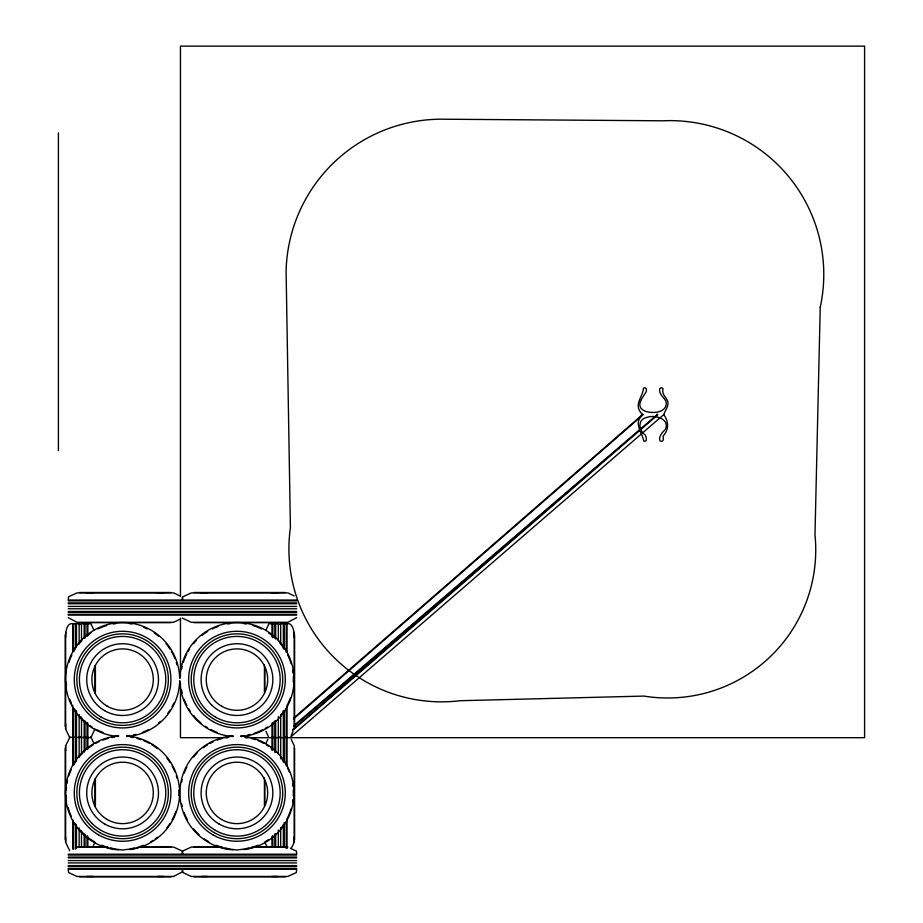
<?xml version="1.0" encoding="UTF-8"?>
<svg xmlns="http://www.w3.org/2000/svg" width="923" height="923" viewBox="0 0 923 923"><rect width="100%" height="100%" fill="white"/><g stroke="black" fill="none" stroke-linecap="round" stroke-linejoin="round"><path stroke-width="1.38" d="M296.664 617.649L287.907 622.287L191.269 622.287L182.281 618.075M72.779 652.123L72.779 623.579C66.329 622.621 65.498 633.259 65.625 637.551M65.625 723.782L65.625 728.905L69.537 737.315M65.625 837.092L65.625 842.226L69.663 850.775M294.218 637.551C294.345 633.316 293.514 622.506 287.065 623.66L287.065 652.48M291.207 848.525L294.218 842.226L294.218 837.092M92.715 846.991L95.011 842.226M265.997 630.028L268.87 623.867L271.973 623.66L271.973 636.962M265.997 743.269L267.843 739.369M291.207 735.285L293.041 731.374M70.044 737.004L65.625 745.738L65.625 750.872M95.011 728.905L91.112 737.315M290.007 737.569L663.752 414.6C665.206 410.135 669.21 406.028 667.664 401.055C665.921 396.902 661.376 393.867 663.026 388.756C662.691 387.568 660.822 387.879 659.922 388.248C658.053 393.763 663.983 397.144 666.037 401.424C668.125 412.904 652.18 414.15 644.589 410.977C634.839 406.247 642.523 397.686 646.088 391.975C646.85 389.887 646.538 386.875 643.527 388.075C642.593 398.101 632.451 404.816 642.904 414.946L293.456 718.982M90.592 737.004L91.1 737.327L90.385 737.673L69.537 737.327M293.687 718.082L642.904 414.254C632.728 423.553 642.304 431.952 643.746 441.148C647.923 442.429 646.135 436.729 645.223 434.918C638.416 430.499 637.424 419.065 647.011 417.369C654.892 414.346 670.848 419.1 665.033 429.83C662.16 432.46 658.18 436.948 660.095 441.056C663.672 442.544 663.614 438.644 663.026 436.198C669.037 429.818 668.887 421.592 663.752 414.6M271.973 737.673L272.793 736.958M293.802 725.732L657.661 414.242L292.926 729.447M284.215 737.673L285.022 736.981L284.215 736.981M292.66 730.381L657.661 414.958L293.814 726.413M179.916 619.275L173.616 622.287L76.978 622.287L68.221 617.649M137.365 848.064L122.597 850.002L107.818 848.064M251.748 848.064L236.969 850.002L222.201 848.064M86.924 592.901L93.327 592.901M157.268 592.901L163.683 592.901M201.202 592.901L207.617 592.901M271.558 592.901L277.961 592.901M93.327 876.446L86.924 876.446M163.683 876.446L157.268 876.446M207.617 876.446L201.202 876.446M277.961 876.446L271.558 876.446M79.54 592.497L171.055 592.497M193.83 592.497L285.345 592.497M296.664 600.042L68.221 600.042L68.567 596.8L76.978 592.901L173.616 592.901L179.916 595.912M68.221 600.885L296.664 600.885M68.221 602.892L296.664 602.892M68.221 603.734L296.664 603.734M68.221 606.423L296.664 606.423M68.221 608.765L296.664 608.765M68.221 611.453L296.664 611.453M68.221 612.284L296.664 612.284M68.221 614.303L296.664 614.303M68.221 615.133L296.664 615.133M79.54 622.679L171.055 622.679M193.83 622.679L285.345 622.679M72.779 624.363L73.609 624.363M75.628 624.363L76.459 624.363M79.147 624.363L81.489 624.363M84.178 624.363L85.02 624.363M87.027 624.363L87.87 624.363M271.973 624.363L272.816 624.363M274.823 624.363L275.665 624.363M278.342 624.363L280.696 624.363M283.373 624.363L284.215 624.363M286.234 624.363L287.065 624.363M72.779 736.958L73.609 736.958M75.628 736.958L76.459 736.958M79.147 736.958L81.489 736.958M84.178 736.958L85.02 736.958M87.027 736.958L87.87 736.958M271.997 736.958L272.816 736.958M274.823 736.958L275.665 736.958M278.342 736.958L280.696 736.958M286.234 736.958L287.065 736.958M227.993 737.696L180.458 737.696L180.458 682.951M245.276 737.696L864.597 737.696L864.597 46.15L180.458 46.15L180.458 596.512M79.54 846.668L105.176 846.668M139.904 846.668L171.055 846.668M193.83 846.668L219.466 846.668M254.183 846.668L285.345 846.668M76.978 847.072L107.61 847.072M137.804 847.072L173.616 847.072L182.027 850.971L182.5 854.213L182.858 850.971L191.269 847.072L221.901 847.072M252.094 847.072L287.907 847.072M68.221 854.213L296.664 854.213L296.456 851.11L290.295 848.237M68.221 855.056L296.664 855.056M68.221 857.063L296.664 857.063M68.221 857.905L296.664 857.905M68.221 860.582L296.664 860.582M68.221 862.936L296.664 862.936M68.221 865.612L296.664 865.612M68.221 866.455L296.664 866.455M68.221 868.462L296.664 868.462M79.54 876.85L171.055 876.85M193.83 876.85L285.345 876.85M294.206 595.912L287.907 592.901L191.269 592.901L182.858 596.8L182.385 600.042L182.281 597.112M264.832 842.226L267.232 847.222M91.112 737.327L93.834 743.35M291.207 739.369L294.218 745.657L294.218 842.307M265.997 731.374L268.651 737.223M93.834 630.028L90.973 623.867L87.87 623.66L87.87 635.682M656.83 414.254L656.83 414.946M294.61 634.909L294.61 726.424M294.61 748.23L294.61 839.734M294.218 632.347L294.218 728.985M287.065 705.08L287.065 765.79M287.065 818.389L287.065 848.433M286.234 652.48L286.234 623.579L284.215 623.66L284.215 649.492M286.234 708.852L286.234 765.79M286.234 822.162L286.234 848.433M284.215 710.514L284.215 762.813M284.215 822.52L284.215 847.026M283.373 648.581L283.373 623.579L280.696 623.66L280.696 644.242M283.373 710.514L283.373 761.902M283.373 824.758L283.373 847.026M280.696 714.46L280.696 758.868M280.696 827.781L280.696 847.026M278.342 640.804L278.342 623.579L275.665 623.66L275.665 639.004M278.342 716.64L278.342 754.114M278.342 829.95L278.342 847.026M275.665 721.025L275.665 752.326M275.665 833.838L275.665 847.026M274.823 638.243L274.823 623.579L272.816 623.66L272.816 637.712M274.823 721.025L274.823 752.326M274.823 833.838L274.823 847.026M272.816 722.328L272.816 750.284M272.816 835.638L272.816 847.026M271.973 723.09L271.973 750.284M271.973 836.4L271.973 847.026M264.832 668.16L264.832 691.777M264.832 781.469L264.832 805.098M264.428 664.687L264.428 692.504M264.428 777.997L264.428 805.825M180.458 618.122L180.458 675.751M95.415 666.06L95.415 692.504M95.415 779.381L95.415 805.825M95.011 665.564L95.011 693.173M95.011 778.885L95.011 806.483M87.87 723.09L87.87 749.003M87.87 836.4L87.87 847.026M87.027 636.409L87.027 623.579L85.02 623.66L85.02 638.243M87.027 722.328L87.027 749.73M87.027 835.638L87.027 847.026M85.02 721.025L85.02 751.022M85.02 834.346L85.02 847.026M84.178 638.243L84.178 623.579L81.489 623.66L81.489 640.804M84.178 721.025L84.178 752.326M84.178 834.346L84.178 847.026M81.489 717.09L81.489 754.114M81.489 831.254L81.489 847.026M79.147 644.242L79.147 623.579L76.459 623.66L76.459 647.288M79.147 714.46L79.147 757.564M79.147 827.781L79.147 847.026M76.459 710.514L76.459 761.498M76.459 824.758L76.459 848.433M75.628 648.188L75.628 623.579L73.609 623.66L73.609 651.177M75.628 710.514L75.628 761.498M75.628 823.835L75.628 849.114M73.609 708.852L73.609 764.498M73.609 822.162L73.609 849.114M72.779 705.08L72.779 765.444M72.779 819.774L72.779 849.114M65.625 632.347L65.625 728.985M65.625 745.657L65.625 842.307M65.233 634.909L65.233 726.424M65.233 748.23L65.233 839.734M58.403 132.866L58.403 450.574M293.283 676.94A56.372 56.372 0 0 1 293.283 682.27M290.249 698.03A56.372 56.372 0 0 1 287.676 704.249M283.661 711.195A56.372 56.372 0 0 1 281.284 714.46M274.904 721.313A56.372 56.372 0 0 1 272.873 723.067M267.439 727.036A56.372 56.372 0 0 1 265.155 728.432M262.813 729.701A56.372 56.372 0 0 1 254.125 733.312M250.271 734.385A56.372 56.372 0 0 1 247.652 734.962M243.66 735.585A56.372 56.372 0 0 1 240.972 735.839M232.965 735.839A56.372 56.372 0 0 1 230.277 735.585M217.274 732.424A56.372 56.372 0 0 1 211.125 729.701M207.64 727.751A56.372 56.372 0 0 1 205.379 726.297M201.064 723.067A56.372 56.372 0 0 1 193.507 715.51M190.276 711.195A56.372 56.372 0 0 1 188.823 708.933M186.873 705.449A56.372 56.372 0 0 1 184.15 699.299M182.189 692.908A56.372 56.372 0 0 1 181.612 690.289M181.612 668.921A56.372 56.372 0 0 1 182.189 666.302M183.273 662.46A56.372 56.372 0 0 1 186.873 653.761M188.154 651.419A56.372 56.372 0 0 1 189.538 649.146M193.507 643.7A56.372 56.372 0 0 1 196.172 640.689M202.114 635.289A56.372 56.372 0 0 1 207.64 631.459M212.325 628.909A56.372 56.372 0 0 1 218.543 626.325M227.612 624.017A56.372 56.372 0 0 1 230.277 623.625M243.66 623.625A56.372 56.372 0 0 1 246.326 624.017M252.844 625.517A56.372 56.372 0 0 1 261.613 628.909M268.558 632.913A56.372 56.372 0 0 1 273.9 637.008M279.565 642.673A56.372 56.372 0 0 1 283.661 648.015M287.676 654.961A56.372 56.372 0 0 1 291.068 663.729M292.556 670.248A56.372 56.372 0 0 1 292.949 672.913M179.904 678.255A57.088 57.088 0 0 1 236.519 622.529A57.088 57.088 0 0 1 294.01 677.344A57.088 57.088 0 0 1 241.03 736.542M232.908 736.542A57.088 57.088 0 0 1 179.904 680.955M293.283 790.25A56.372 56.372 0 0 1 293.283 795.591M292.949 799.606A56.372 56.372 0 0 1 292.556 802.283M291.068 808.79A56.372 56.372 0 0 1 287.676 817.57M283.661 824.504A56.372 56.372 0 0 1 281.284 827.769M268.558 839.618A56.372 56.372 0 0 1 265.155 841.741M257.921 845.26A56.372 56.372 0 0 1 251.564 847.372M248.968 848.006A56.372 56.372 0 0 1 246.326 848.514M227.612 848.514A56.372 56.372 0 0 1 224.97 848.006M222.374 847.372A56.372 56.372 0 0 1 216.017 845.26M208.783 841.741A56.372 56.372 0 0 1 204.283 838.845M199.033 834.623A56.372 56.372 0 0 1 193.507 828.819M187.496 819.947A56.372 56.372 0 0 1 184.15 812.609M182.189 806.229A56.372 56.372 0 0 1 181.612 803.61M181.612 782.243A56.372 56.372 0 0 1 182.189 779.623M184.15 773.232A56.372 56.372 0 0 1 186.873 767.071M193.507 757.022A56.372 56.372 0 0 1 197.107 753.064M203.187 747.792A56.372 56.372 0 0 1 207.64 744.78M209.948 743.453A56.372 56.372 0 0 1 213.536 741.642M217.274 740.096A56.372 56.372 0 0 1 222.374 738.469M226.285 737.569A56.372 56.372 0 0 1 228.939 737.119M244.999 737.119A56.372 56.372 0 0 1 247.652 737.569M251.564 738.469A56.372 56.372 0 0 1 255.394 739.646M257.921 740.581A56.372 56.372 0 0 1 264.001 743.453M266.297 744.78A56.372 56.372 0 0 1 268.558 746.222M270.751 747.792A56.372 56.372 0 0 1 272.873 749.453M280.43 757.022A56.372 56.372 0 0 1 283.661 761.337M287.676 768.271A56.372 56.372 0 0 1 289.303 771.974M292.556 783.558A56.372 56.372 0 0 1 292.949 786.234M241.03 735.989A57.088 57.088 0 0 1 243.741 849.598M232.908 849.864A57.088 57.088 0 0 1 179.893 792.926A57.088 57.088 0 0 1 232.908 735.989M173.87 703.038A56.372 56.372 0 0 1 172.07 706.637M170.028 710.075A56.372 56.372 0 0 1 167.721 713.387M160.521 721.313A56.372 56.372 0 0 1 158.491 723.067M148.441 729.701A56.372 56.372 0 0 1 142.28 732.424M135.9 734.385A56.372 56.372 0 0 1 133.281 734.962M129.278 735.585A56.372 56.372 0 0 1 126.601 735.839M118.582 735.839A56.372 56.372 0 0 1 115.906 735.585M102.903 732.424A56.372 56.372 0 0 1 96.753 729.701M92.127 727.036A56.372 56.372 0 0 1 89.9 725.536M86.693 723.067A56.372 56.372 0 0 1 80.001 716.536M76.667 712.302A56.372 56.372 0 0 1 74.451 708.933M71.313 703.038A56.372 56.372 0 0 1 69.767 699.299M66.479 684.958A56.372 56.372 0 0 1 66.283 682.27M68.89 662.46A56.372 56.372 0 0 1 71.89 654.961M73.771 651.419A56.372 56.372 0 0 1 75.155 649.146M80.001 642.673A56.372 56.372 0 0 1 81.801 640.689M87.743 635.289A56.372 56.372 0 0 1 91.008 632.913M97.953 628.909A56.372 56.372 0 0 1 106.722 625.517M113.241 624.017A56.372 56.372 0 0 1 115.906 623.625M129.278 623.625A56.372 56.372 0 0 1 131.954 624.017M143.538 627.271A56.372 56.372 0 0 1 147.242 628.909M154.176 632.913A56.372 56.372 0 0 1 158.491 636.143M166.059 643.7A56.372 56.372 0 0 1 170.028 649.146M171.413 651.419A56.372 56.372 0 0 1 174.932 658.653M176.293 662.46A56.372 56.372 0 0 1 177.043 665.01M179.662 680.955A57.088 57.088 0 0 1 126.647 736.542M118.536 736.542A57.088 57.088 0 0 1 65.556 677.344A57.088 57.088 0 0 1 123.047 622.529A57.088 57.088 0 0 1 179.662 678.255M178.9 790.25A56.372 56.372 0 0 1 178.9 795.591M175.878 811.34A56.372 56.372 0 0 1 172.07 819.947M170.028 823.385A56.372 56.372 0 0 1 166.901 827.769M157.441 837.23A56.372 56.372 0 0 1 155.283 838.845M153.056 840.357A56.372 56.372 0 0 1 150.784 841.741M143.538 845.26A56.372 56.372 0 0 1 139.742 846.622M134.596 848.006A56.372 56.372 0 0 1 131.954 848.514M113.241 848.514A56.372 56.372 0 0 1 110.598 848.006M108.003 847.372A56.372 56.372 0 0 1 101.645 845.26M94.411 841.741A56.372 56.372 0 0 1 88.816 838.049M84.662 834.623A56.372 56.372 0 0 1 80.001 829.846M71.313 816.347A56.372 56.372 0 0 1 68.14 807.51M66.479 798.268A56.372 56.372 0 0 1 66.283 795.591M66.283 790.25A56.372 56.372 0 0 1 66.479 787.573M66.998 783.558A56.372 56.372 0 0 1 67.517 780.927M68.89 775.77A56.372 56.372 0 0 1 71.313 769.494M73.771 764.74A56.372 56.372 0 0 1 75.155 762.456M80.001 755.995A56.372 56.372 0 0 1 82.735 753.064M88.816 747.792A56.372 56.372 0 0 1 93.258 744.78M95.565 743.453A56.372 56.372 0 0 1 99.165 741.642M102.903 740.096A56.372 56.372 0 0 1 108.003 738.469M111.914 737.569A56.372 56.372 0 0 1 114.567 737.119M130.616 737.119A56.372 56.372 0 0 1 133.281 737.569M137.181 738.469A56.372 56.372 0 0 1 141.023 739.646M143.538 740.581A56.372 56.372 0 0 1 149.618 743.453M151.926 744.78A56.372 56.372 0 0 1 157.441 748.611M166.901 758.071A56.372 56.372 0 0 1 170.028 762.456M172.07 765.894A56.372 56.372 0 0 1 174.932 771.974M176.293 775.77A56.372 56.372 0 0 1 177.043 778.331M126.647 735.989A57.088 57.088 0 0 1 129.37 849.598M118.536 849.864A57.088 57.088 0 0 1 65.51 792.926A57.088 57.088 0 0 1 118.536 735.989M820.235 307.186L814.986 534.948A148.084 148.084 0 0 1 643.977 696.08L460.185 700.719A152.757 152.757 0 0 1 290.41 527.748L286.095 270.993A155.618 155.618 0 0 1 445.474 119.229L662.818 120.798A153.76 153.76 0 0 1 820.235 307.186M182.385 871.82L173.616 876.446L76.978 876.446L68.567 872.547L68.221 869.304L296.664 869.304L296.318 872.547L287.907 876.446L191.269 876.446L182.858 872.547L182.385 869.304L182.5 871.82M212.809 721.451A48.319 48.319 0 0 0 285.288 679.605A48.319 48.319 0 0 0 212.809 637.758A48.319 48.319 0 0 0 212.809 721.451M204.618 711.956A45.758 45.758 0 0 0 281.169 691.442A45.758 45.758 0 0 0 225.131 635.405A45.758 45.758 0 0 0 204.618 711.956M221.612 706.199A30.713 30.713 0 0 0 267.682 679.605A30.713 30.713 0 0 0 221.612 653.011A30.713 30.713 0 0 0 221.612 706.199M215.371 717.009A43.196 43.196 0 0 0 280.165 679.605A43.196 43.196 0 0 0 215.371 642.2A43.196 43.196 0 0 0 215.371 717.009M211.609 704.964A35.87 35.87 0 0 0 271.616 688.893A35.87 35.87 0 0 0 227.681 644.958A35.87 35.87 0 0 0 211.609 704.964M212.809 834.773A48.319 48.319 0 0 0 285.288 792.926A48.319 48.319 0 0 0 212.809 751.08A48.319 48.319 0 0 0 212.809 834.773M214.09 832.546A45.758 45.758 0 0 0 282.726 792.926A45.758 45.758 0 0 0 214.09 753.295A45.758 45.758 0 0 0 214.09 832.546M221.612 819.52A30.713 30.713 0 0 0 267.682 792.926A30.713 30.713 0 0 0 221.612 766.332A30.713 30.713 0 0 0 221.612 819.52M215.371 830.331A43.196 43.196 0 0 0 280.165 792.926A43.196 43.196 0 0 0 215.371 755.522A43.196 43.196 0 0 0 215.371 830.331M219.039 823.985A35.87 35.87 0 0 0 272.839 792.926A35.87 35.87 0 0 0 219.039 761.856A35.87 35.87 0 0 0 219.039 823.985M98.438 721.451A48.319 48.319 0 0 0 170.917 679.605A48.319 48.319 0 0 0 98.438 637.758A48.319 48.319 0 0 0 98.438 721.451M99.719 719.236A45.758 45.758 0 0 0 168.355 679.605A45.758 45.758 0 0 0 99.719 639.985A45.758 45.758 0 0 0 99.719 719.236M107.241 706.199A30.713 30.713 0 0 0 153.299 679.605A30.713 30.713 0 0 0 107.241 653.011A30.713 30.713 0 0 0 107.241 706.199M100.999 717.009A43.196 43.196 0 0 0 165.782 679.605A43.196 43.196 0 0 0 100.999 642.2A43.196 43.196 0 0 0 100.999 717.009M104.657 710.675A35.87 35.87 0 0 0 158.468 679.605A35.87 35.87 0 0 0 104.657 648.546A35.87 35.87 0 0 0 104.657 710.675M98.438 834.773A48.319 48.319 0 0 0 170.917 792.926A48.319 48.319 0 0 0 98.438 751.08A48.319 48.319 0 0 0 98.438 834.773M99.719 832.546A45.758 45.758 0 0 0 168.355 792.926A45.758 45.758 0 0 0 99.719 753.295A45.758 45.758 0 0 0 99.719 832.546M107.241 819.52A30.713 30.713 0 0 0 153.299 792.926A30.713 30.713 0 0 0 107.241 766.332A30.713 30.713 0 0 0 107.241 819.52M92.058 823.466A43.196 43.196 0 0 0 164.317 804.095A43.196 43.196 0 0 0 111.418 751.207A43.196 43.196 0 0 0 92.058 823.466M104.657 823.985A35.87 35.87 0 0 0 158.468 792.926A35.87 35.87 0 0 0 104.657 761.856A35.87 35.87 0 0 0 104.657 823.985"/></g></svg>
